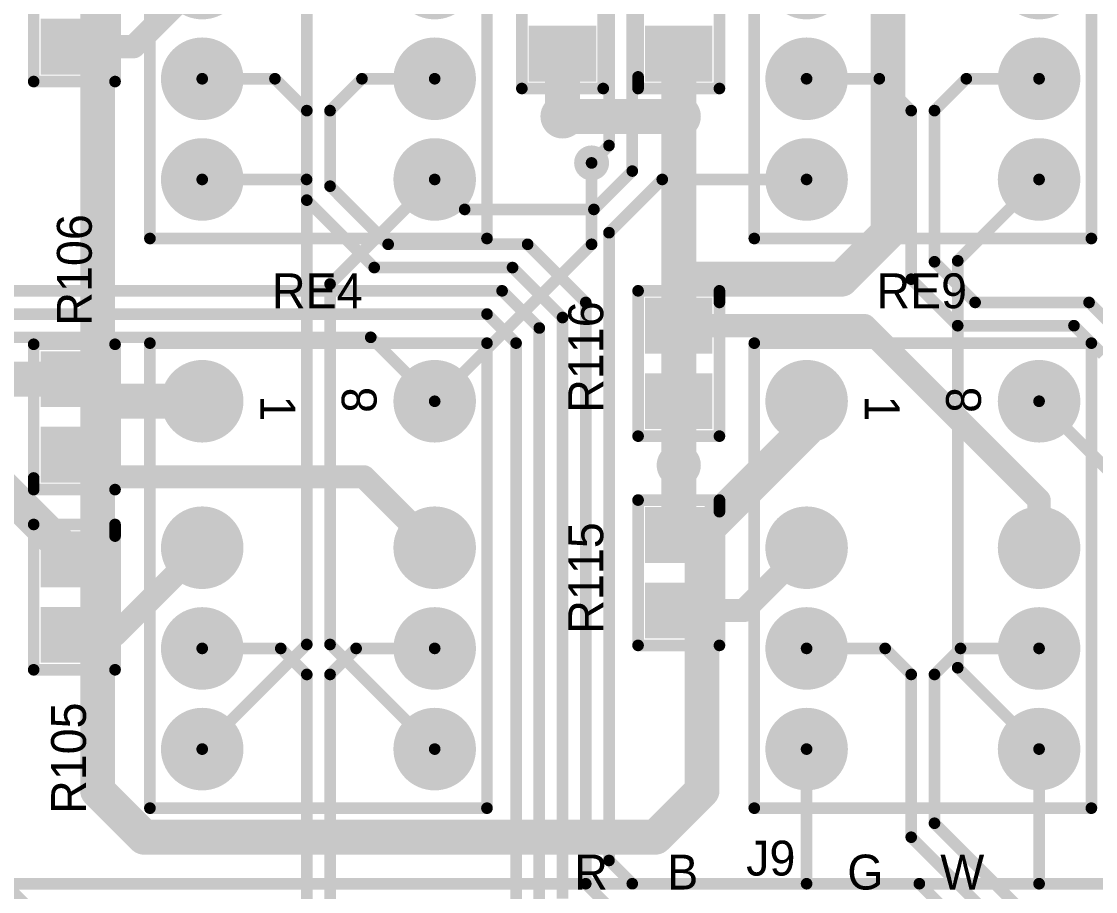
# Model space of a CAD drawing. Extents: x 1012 to 1122, y 1012 to 1122.
# Drawn here: x 1027.04 to 1050.51, y 1027.01 to 1046.01 of the extents above; entities that cross this region are included whole.
import ezdxf

# ---------------------------------------------------------------- set-up
doc = ezdxf.new("R2010")
doc.units = 0
doc.layers.get('0').update_dxf_attribs({"linetype": 'CONTINUOUS'})
for name, color, linetype in [('BOTTOMLAYER', 5, 'CONTINUOUS'), ('BOTTOMSOLDER', 6, 'CONTINUOUS'), ('MULTILAYER', 9, 'CONTINUOUS'), ('TOPLAYER', 1, 'CONTINUOUS'), ('TOPOVERLAY', 2, 'CONTINUOUS'), ('TOPPASTE', 8, 'CONTINUOUS'), ('TOPSOLDER', 216, 'CONTINUOUS')]:
    doc.layers.add(name, color=color, linetype=linetype)

# ---------------------------------------------------------------- blocks, each defined once
blk = doc.blocks.new('G6K_220')
at = {"layer": 'BOTTOMLAYER', "const_width": 0.8}
for points in [[(-0.4, 5.08, 1), (0.4, 5.08, 1)], [(2.8, 5.08, 1), (3.6, 5.08, 1)], [(5, 5.08, 1), (5.8, 5.08, 1)], [(7.2, 5.08, 1), (8, 5.08, 1)], [(-0.4, 0, 1), (0.4, 0, 1)], [(2.8, 0, 1), (3.6, 0, 1)], [(5, 0, 1), (5.8, 0, 1)], [(7.2, 0, 1), (8, 0, 1)]]:
    blk.add_lwpolyline(points, format="xyb", close=True, dxfattribs=at)
at = {"layer": 'BOTTOMSOLDER', "const_width": 0.902}
for points in [[(-0.451, 5.08, 1), (0.451, 5.08, 1)], [(2.749, 5.08, 1), (3.651, 5.08, 1)], [(4.949, 5.08, 1), (5.851, 5.08, 1)], [(7.149, 5.08, 1), (8.051, 5.08, 1)], [(-0.451, 0, 1), (0.451, 0, 1)], [(2.749, 0, 1), (3.651, 0, 1)], [(4.949, 0, 1), (5.851, 0, 1)], [(7.149, 0, 1), (8.051, 0, 1)]]:
    blk.add_lwpolyline(points, format="xyb", close=True, dxfattribs=at)
at = {"layer": 'MULTILAYER', "const_width": 0.8}
for points in [[(-0.4, 5.08, 1), (0.4, 5.08, 1)], [(2.8, 5.08, 1), (3.6, 5.08, 1)], [(5, 5.08, 1), (5.8, 5.08, 1)], [(7.2, 5.08, 1), (8, 5.08, 1)], [(-0.4, 0, 1), (0.4, 0, 1)], [(2.8, 0, 1), (3.6, 0, 1)], [(5, 0, 1), (5.8, 0, 1)], [(7.2, 0, 1), (8, 0, 1)]]:
    blk.add_lwpolyline(points, format="xyb", close=True, dxfattribs=at)
at = {"layer": 'TOPLAYER', "const_width": 0.8}
for points in [[(-0.4, 5.08, 1), (0.4, 5.08, 1)], [(2.8, 5.08, 1), (3.6, 5.08, 1)], [(5, 5.08, 1), (5.8, 5.08, 1)], [(7.2, 5.08, 1), (8, 5.08, 1)], [(-0.4, 0, 1), (0.4, 0, 1)], [(2.8, 0, 1), (3.6, 0, 1)], [(5, 0, 1), (5.8, 0, 1)], [(7.2, 0, 1), (8, 0, 1)]]:
    blk.add_lwpolyline(points, format="xyb", close=True, dxfattribs=at)
at = {"layer": 'TOPOVERLAY', "const_width": 0.254}
for points in [[(-1.27, -1.143), (-1.27, 6.223)], [(8.89, 6.223), (-1.27, 6.223)], [(8.89, -1.143), (8.89, 6.223)], [(8.89, -1.143), (-1.27, -1.143)]]:
    blk.add_lwpolyline(points, dxfattribs=at)
at = {"layer": 'TOPOVERLAY', "const_width": 0.127}
for points in [[(-1.333, 6.223, 1), (-1.206, 6.223, 1)], [(-1.333, 6.223, 1), (-1.206, 6.223, 1)], [(8.826, 6.223, 1), (8.954, 6.223, 1)], [(8.826, 6.223, 1), (8.954, 6.223, 1)], [(-1.333, -1.143, 1), (-1.206, -1.143, 1)], [(-1.333, -1.143, 1), (-1.206, -1.143, 1)], [(8.826, -1.143, 1), (8.954, -1.143, 1)], [(8.826, -1.143, 1), (8.954, -1.143, 1)]]:
    blk.add_lwpolyline(points, format="xyb", close=True, dxfattribs=at)
at = {"layer": 'TOPSOLDER', "const_width": 0.902}
for points in [[(-0.451, 5.08, 1), (0.451, 5.08, 1)], [(2.749, 5.08, 1), (3.651, 5.08, 1)], [(4.949, 5.08, 1), (5.851, 5.08, 1)], [(7.149, 5.08, 1), (8.051, 5.08, 1)], [(-0.451, 0, 1), (0.451, 0, 1)], [(2.749, 0, 1), (3.651, 0, 1)], [(4.949, 0, 1), (5.851, 0, 1)], [(7.149, 0, 1), (8.051, 0, 1)]]:
    blk.add_lwpolyline(points, format="xyb", close=True, dxfattribs=at)
at = {"layer": 'TOPOVERLAY'}
blk.add_text('8', height=0.762, rotation=-180, dxfattribs=at).set_placement((0.254, 3.81))
blk.add_text('1', height=0.762, dxfattribs=at).set_placement((-0.127, 1.27))
blk = doc.blocks.new('G6K_222')
at = {"layer": 'BOTTOMLAYER', "const_width": 0.8}
for points in [[(-0.4, 5.08, 1), (0.4, 5.08, 1)], [(2.8, 5.08, 1), (3.6, 5.08, 1)], [(5, 5.08, 1), (5.8, 5.08, 1)], [(7.2, 5.08, 1), (8, 5.08, 1)], [(-0.4, 0, 1), (0.4, 0, 1)], [(2.8, 0, 1), (3.6, 0, 1)], [(5, 0, 1), (5.8, 0, 1)], [(7.2, 0, 1), (8, 0, 1)]]:
    blk.add_lwpolyline(points, format="xyb", close=True, dxfattribs=at)
at = {"layer": 'BOTTOMSOLDER', "const_width": 0.902}
for points in [[(-0.451, 5.08, 1), (0.451, 5.08, 1)], [(2.749, 5.08, 1), (3.651, 5.08, 1)], [(4.949, 5.08, 1), (5.851, 5.08, 1)], [(7.149, 5.08, 1), (8.051, 5.08, 1)], [(-0.451, 0, 1), (0.451, 0, 1)], [(2.749, 0, 1), (3.651, 0, 1)], [(4.949, 0, 1), (5.851, 0, 1)], [(7.149, 0, 1), (8.051, 0, 1)]]:
    blk.add_lwpolyline(points, format="xyb", close=True, dxfattribs=at)
at = {"layer": 'MULTILAYER', "const_width": 0.8}
for points in [[(-0.4, 5.08, 1), (0.4, 5.08, 1)], [(2.8, 5.08, 1), (3.6, 5.08, 1)], [(5, 5.08, 1), (5.8, 5.08, 1)], [(7.2, 5.08, 1), (8, 5.08, 1)], [(-0.4, 0, 1), (0.4, 0, 1)], [(2.8, 0, 1), (3.6, 0, 1)], [(5, 0, 1), (5.8, 0, 1)], [(7.2, 0, 1), (8, 0, 1)]]:
    blk.add_lwpolyline(points, format="xyb", close=True, dxfattribs=at)
at = {"layer": 'TOPLAYER', "const_width": 0.8}
for points in [[(-0.4, 5.08, 1), (0.4, 5.08, 1)], [(2.8, 5.08, 1), (3.6, 5.08, 1)], [(5, 5.08, 1), (5.8, 5.08, 1)], [(7.2, 5.08, 1), (8, 5.08, 1)], [(-0.4, 0, 1), (0.4, 0, 1)], [(2.8, 0, 1), (3.6, 0, 1)], [(5, 0, 1), (5.8, 0, 1)], [(7.2, 0, 1), (8, 0, 1)]]:
    blk.add_lwpolyline(points, format="xyb", close=True, dxfattribs=at)
at = {"layer": 'TOPOVERLAY', "const_width": 0.254}
for points in [[(-1.27, -1.143), (-1.27, 6.223)], [(8.89, 6.223), (-1.27, 6.223)], [(8.89, -1.143), (8.89, 6.223)], [(8.89, -1.143), (-1.27, -1.143)]]:
    blk.add_lwpolyline(points, dxfattribs=at)
at = {"layer": 'TOPOVERLAY', "const_width": 0.127}
for points in [[(-1.333, 6.223, 1), (-1.206, 6.223, 1)], [(-1.333, 6.223, 1), (-1.206, 6.223, 1)], [(8.826, 6.223, 1), (8.954, 6.223, 1)], [(8.826, 6.223, 1), (8.954, 6.223, 1)], [(-1.333, -1.143, 1), (-1.206, -1.143, 1)], [(-1.333, -1.143, 1), (-1.206, -1.143, 1)], [(8.826, -1.143, 1), (8.954, -1.143, 1)], [(8.826, -1.143, 1), (8.954, -1.143, 1)]]:
    blk.add_lwpolyline(points, format="xyb", close=True, dxfattribs=at)
at = {"layer": 'TOPSOLDER', "const_width": 0.902}
for points in [[(-0.451, 5.08, 1), (0.451, 5.08, 1)], [(2.749, 5.08, 1), (3.651, 5.08, 1)], [(4.949, 5.08, 1), (5.851, 5.08, 1)], [(7.149, 5.08, 1), (8.051, 5.08, 1)], [(-0.451, 0, 1), (0.451, 0, 1)], [(2.749, 0, 1), (3.651, 0, 1)], [(4.949, 0, 1), (5.851, 0, 1)], [(7.149, 0, 1), (8.051, 0, 1)]]:
    blk.add_lwpolyline(points, format="xyb", close=True, dxfattribs=at)
at = {"layer": 'TOPOVERLAY'}
blk.add_text('8', height=0.762, rotation=-180, dxfattribs=at).set_placement((0.254, 3.81))
blk.add_text('1', height=0.762, dxfattribs=at).set_placement((-0.127, 1.27))
blk = doc.blocks.new('G6K_225')
at = {"layer": 'BOTTOMLAYER', "const_width": 0.8}
for points in [[(-0.4, 5.08, 1), (0.4, 5.08, 1)], [(2.8, 5.08, 1), (3.6, 5.08, 1)], [(5, 5.08, 1), (5.8, 5.08, 1)], [(7.2, 5.08, 1), (8, 5.08, 1)], [(-0.4, 0, 1), (0.4, 0, 1)], [(2.8, 0, 1), (3.6, 0, 1)], [(5, 0, 1), (5.8, 0, 1)], [(7.2, 0, 1), (8, 0, 1)]]:
    blk.add_lwpolyline(points, format="xyb", close=True, dxfattribs=at)
at = {"layer": 'BOTTOMSOLDER', "const_width": 0.902}
for points in [[(-0.451, 5.08, 1), (0.451, 5.08, 1)], [(2.749, 5.08, 1), (3.651, 5.08, 1)], [(4.949, 5.08, 1), (5.851, 5.08, 1)], [(7.149, 5.08, 1), (8.051, 5.08, 1)], [(-0.451, 0, 1), (0.451, 0, 1)], [(2.749, 0, 1), (3.651, 0, 1)], [(4.949, 0, 1), (5.851, 0, 1)], [(7.149, 0, 1), (8.051, 0, 1)]]:
    blk.add_lwpolyline(points, format="xyb", close=True, dxfattribs=at)
at = {"layer": 'MULTILAYER', "const_width": 0.8}
for points in [[(-0.4, 5.08, 1), (0.4, 5.08, 1)], [(2.8, 5.08, 1), (3.6, 5.08, 1)], [(5, 5.08, 1), (5.8, 5.08, 1)], [(7.2, 5.08, 1), (8, 5.08, 1)], [(-0.4, 0, 1), (0.4, 0, 1)], [(2.8, 0, 1), (3.6, 0, 1)], [(5, 0, 1), (5.8, 0, 1)], [(7.2, 0, 1), (8, 0, 1)]]:
    blk.add_lwpolyline(points, format="xyb", close=True, dxfattribs=at)
at = {"layer": 'TOPLAYER', "const_width": 0.8}
for points in [[(-0.4, 5.08, 1), (0.4, 5.08, 1)], [(2.8, 5.08, 1), (3.6, 5.08, 1)], [(5, 5.08, 1), (5.8, 5.08, 1)], [(7.2, 5.08, 1), (8, 5.08, 1)], [(-0.4, 0, 1), (0.4, 0, 1)], [(2.8, 0, 1), (3.6, 0, 1)], [(5, 0, 1), (5.8, 0, 1)], [(7.2, 0, 1), (8, 0, 1)]]:
    blk.add_lwpolyline(points, format="xyb", close=True, dxfattribs=at)
at = {"layer": 'TOPOVERLAY', "const_width": 0.254}
for points in [[(-1.27, -1.143), (-1.27, 6.223)], [(8.89, 6.223), (-1.27, 6.223)], [(8.89, -1.143), (8.89, 6.223)], [(8.89, -1.143), (-1.27, -1.143)]]:
    blk.add_lwpolyline(points, dxfattribs=at)
at = {"layer": 'TOPOVERLAY', "const_width": 0.127}
for points in [[(-1.333, 6.223, 1), (-1.206, 6.223, 1)], [(-1.333, 6.223, 1), (-1.206, 6.223, 1)], [(8.826, 6.223, 1), (8.954, 6.223, 1)], [(8.826, 6.223, 1), (8.954, 6.223, 1)], [(-1.333, -1.143, 1), (-1.206, -1.143, 1)], [(-1.333, -1.143, 1), (-1.206, -1.143, 1)], [(8.826, -1.143, 1), (8.954, -1.143, 1)], [(8.826, -1.143, 1), (8.954, -1.143, 1)]]:
    blk.add_lwpolyline(points, format="xyb", close=True, dxfattribs=at)
at = {"layer": 'TOPSOLDER', "const_width": 0.902}
for points in [[(-0.451, 5.08, 1), (0.451, 5.08, 1)], [(2.749, 5.08, 1), (3.651, 5.08, 1)], [(4.949, 5.08, 1), (5.851, 5.08, 1)], [(7.149, 5.08, 1), (8.051, 5.08, 1)], [(-0.451, 0, 1), (0.451, 0, 1)], [(2.749, 0, 1), (3.651, 0, 1)], [(4.949, 0, 1), (5.851, 0, 1)], [(7.149, 0, 1), (8.051, 0, 1)]]:
    blk.add_lwpolyline(points, format="xyb", close=True, dxfattribs=at)
at = {"layer": 'TOPOVERLAY'}
blk.add_text('8', height=0.762, rotation=-180, dxfattribs=at).set_placement((0.254, 3.81))
blk.add_text('1', height=0.762, dxfattribs=at).set_placement((-0.127, 1.27))
blk = doc.blocks.new('G6K_227')
at = {"layer": 'BOTTOMLAYER', "const_width": 0.8}
for points in [[(-0.4, 5.08, 1), (0.4, 5.08, 1)], [(2.8, 5.08, 1), (3.6, 5.08, 1)], [(5, 5.08, 1), (5.8, 5.08, 1)], [(7.2, 5.08, 1), (8, 5.08, 1)], [(-0.4, 0, 1), (0.4, 0, 1)], [(2.8, 0, 1), (3.6, 0, 1)], [(5, 0, 1), (5.8, 0, 1)], [(7.2, 0, 1), (8, 0, 1)]]:
    blk.add_lwpolyline(points, format="xyb", close=True, dxfattribs=at)
at = {"layer": 'BOTTOMSOLDER', "const_width": 0.902}
for points in [[(-0.451, 5.08, 1), (0.451, 5.08, 1)], [(2.749, 5.08, 1), (3.651, 5.08, 1)], [(4.949, 5.08, 1), (5.851, 5.08, 1)], [(7.149, 5.08, 1), (8.051, 5.08, 1)], [(-0.451, 0, 1), (0.451, 0, 1)], [(2.749, 0, 1), (3.651, 0, 1)], [(4.949, 0, 1), (5.851, 0, 1)], [(7.149, 0, 1), (8.051, 0, 1)]]:
    blk.add_lwpolyline(points, format="xyb", close=True, dxfattribs=at)
at = {"layer": 'MULTILAYER', "const_width": 0.8}
for points in [[(-0.4, 5.08, 1), (0.4, 5.08, 1)], [(2.8, 5.08, 1), (3.6, 5.08, 1)], [(5, 5.08, 1), (5.8, 5.08, 1)], [(7.2, 5.08, 1), (8, 5.08, 1)], [(-0.4, 0, 1), (0.4, 0, 1)], [(2.8, 0, 1), (3.6, 0, 1)], [(5, 0, 1), (5.8, 0, 1)], [(7.2, 0, 1), (8, 0, 1)]]:
    blk.add_lwpolyline(points, format="xyb", close=True, dxfattribs=at)
at = {"layer": 'TOPLAYER', "const_width": 0.8}
for points in [[(-0.4, 5.08, 1), (0.4, 5.08, 1)], [(2.8, 5.08, 1), (3.6, 5.08, 1)], [(5, 5.08, 1), (5.8, 5.08, 1)], [(7.2, 5.08, 1), (8, 5.08, 1)], [(-0.4, 0, 1), (0.4, 0, 1)], [(2.8, 0, 1), (3.6, 0, 1)], [(5, 0, 1), (5.8, 0, 1)], [(7.2, 0, 1), (8, 0, 1)]]:
    blk.add_lwpolyline(points, format="xyb", close=True, dxfattribs=at)
at = {"layer": 'TOPOVERLAY', "const_width": 0.254}
for points in [[(-1.27, -1.143), (-1.27, 6.223)], [(8.89, 6.223), (-1.27, 6.223)], [(8.89, -1.143), (8.89, 6.223)], [(8.89, -1.143), (-1.27, -1.143)]]:
    blk.add_lwpolyline(points, dxfattribs=at)
at = {"layer": 'TOPOVERLAY', "const_width": 0.127}
for points in [[(-1.333, 6.223, 1), (-1.206, 6.223, 1)], [(-1.333, 6.223, 1), (-1.206, 6.223, 1)], [(8.826, 6.223, 1), (8.954, 6.223, 1)], [(8.826, 6.223, 1), (8.954, 6.223, 1)], [(-1.333, -1.143, 1), (-1.206, -1.143, 1)], [(-1.333, -1.143, 1), (-1.206, -1.143, 1)], [(8.826, -1.143, 1), (8.954, -1.143, 1)], [(8.826, -1.143, 1), (8.954, -1.143, 1)]]:
    blk.add_lwpolyline(points, format="xyb", close=True, dxfattribs=at)
at = {"layer": 'TOPSOLDER', "const_width": 0.902}
for points in [[(-0.451, 5.08, 1), (0.451, 5.08, 1)], [(2.749, 5.08, 1), (3.651, 5.08, 1)], [(4.949, 5.08, 1), (5.851, 5.08, 1)], [(7.149, 5.08, 1), (8.051, 5.08, 1)], [(-0.451, 0, 1), (0.451, 0, 1)], [(2.749, 0, 1), (3.651, 0, 1)], [(4.949, 0, 1), (5.851, 0, 1)], [(7.149, 0, 1), (8.051, 0, 1)]]:
    blk.add_lwpolyline(points, format="xyb", close=True, dxfattribs=at)
at = {"layer": 'TOPOVERLAY'}
blk.add_text('8', height=0.762, rotation=-180, dxfattribs=at).set_placement((0.254, 3.81))
blk.add_text('1', height=0.762, dxfattribs=at).set_placement((-0.127, 1.27))
blk = doc.blocks.new('CC0603_278')
at = {"layer": 'TOPLAYER'}
for points in [[(-0.508, -0.635), (0.508, -0.635), (-0.508, 0.635), (0.508, 0.635)], [(1.143, -0.635), (2.159, -0.635), (1.143, 0.635), (2.159, 0.635)]]:
    blk.add_solid(points, dxfattribs=at)
at = {"layer": 'TOPOVERLAY', "const_width": 0.254}
for points in [[(-0.762, -0.889), (-0.762, 0.889)], [(-0.508, 0.889), (-0.762, 0.889)], [(2.413, 0.889), (-0.508, 0.889)], [(2.413, -0.889), (2.413, 0.889)], [(2.413, -0.889), (-0.762, -0.889)]]:
    blk.add_lwpolyline(points, dxfattribs=at)
at = {"layer": 'TOPOVERLAY', "const_width": 0.127}
for points in [[(-0.8255, 0.889, 1), (-0.6985, 0.889, 1)], [(-0.8255, 0.889, 1), (-0.6985, 0.889, 1)], [(-0.5715, 0.889, 1), (-0.4445, 0.889, 1)], [(-0.5715, 0.889, 1), (-0.4445, 0.889, 1)], [(2.3495, 0.889, 1), (2.4765, 0.889, 1)], [(2.3495, 0.889, 1), (2.4765, 0.889, 1)], [(-0.8255, -0.889, 1), (-0.6985, -0.889, 1)], [(-0.8255, -0.889, 1), (-0.6985, -0.889, 1)], [(2.3495, -0.889, 1), (2.4765, -0.889, 1)], [(2.3495, -0.889, 1), (2.4765, -0.889, 1)]]:
    blk.add_lwpolyline(points, format="xyb", close=True, dxfattribs=at)
at = {"layer": 'TOPPASTE'}
for points in [[(-0.508, -0.635), (0.508, -0.635), (-0.508, 0.635), (0.508, 0.635)], [(1.143, -0.635), (2.159, -0.635), (1.143, 0.635), (2.159, 0.635)]]:
    blk.add_solid(points, dxfattribs=at)
at = {"layer": 'TOPSOLDER'}
for points in [[(-0.6096, -0.7366), (0.6096, -0.7366), (-0.6096, 0.7366), (0.6096, 0.7366)], [(1.0414, -0.7366), (2.2606, -0.7366), (1.0414, 0.7366), (2.2606, 0.7366)]]:
    blk.add_solid(points, dxfattribs=at)
blk = doc.blocks.new('CC0603_279')
at = {"layer": 'TOPLAYER'}
for points in [[(-0.508, -0.635), (0.508, -0.635), (-0.508, 0.635), (0.508, 0.635)], [(1.143, -0.635), (2.159, -0.635), (1.143, 0.635), (2.159, 0.635)]]:
    blk.add_solid(points, dxfattribs=at)
at = {"layer": 'TOPOVERLAY', "const_width": 0.254}
for points in [[(-0.508, 0.889), (-0.762, 0.889)], [(-0.762, -0.889), (-0.762, 0.889)], [(2.413, 0.889), (-0.508, 0.889)], [(2.413, -0.889), (2.413, 0.889)], [(2.413, -0.889), (-0.762, -0.889)]]:
    blk.add_lwpolyline(points, dxfattribs=at)
at = {"layer": 'TOPOVERLAY', "const_width": 0.127}
for points in [[(-0.8255, 0.889, 1), (-0.6985, 0.889, 1)], [(-0.8255, 0.889, 1), (-0.6985, 0.889, 1)], [(-0.5715, 0.889, 1), (-0.4445, 0.889, 1)], [(-0.5715, 0.889, 1), (-0.4445, 0.889, 1)], [(2.3495, 0.889, 1), (2.4765, 0.889, 1)], [(2.3495, 0.889, 1), (2.4765, 0.889, 1)], [(-0.8255, -0.889, 1), (-0.6985, -0.889, 1)], [(-0.8255, -0.889, 1), (-0.6985, -0.889, 1)], [(2.3495, -0.889, 1), (2.4765, -0.889, 1)], [(2.3495, -0.889, 1), (2.4765, -0.889, 1)]]:
    blk.add_lwpolyline(points, format="xyb", close=True, dxfattribs=at)
at = {"layer": 'TOPPASTE'}
for points in [[(-0.508, -0.635), (0.508, -0.635), (-0.508, 0.635), (0.508, 0.635)], [(1.143, -0.635), (2.159, -0.635), (1.143, 0.635), (2.159, 0.635)]]:
    blk.add_solid(points, dxfattribs=at)
at = {"layer": 'TOPSOLDER'}
for points in [[(-0.6096, -0.7366), (0.6096, -0.7366), (-0.6096, 0.7366), (0.6096, 0.7366)], [(1.0414, -0.7366), (2.2606, -0.7366), (1.0414, 0.7366), (2.2606, 0.7366)]]:
    blk.add_solid(points, dxfattribs=at)
blk = doc.blocks.new('CC0603_282')
at = {"layer": 'TOPLAYER'}
for points in [[(-0.508, -0.635), (0.508, -0.635), (-0.508, 0.635), (0.508, 0.635)], [(1.143, -0.635), (2.159, -0.635), (1.143, 0.635), (2.159, 0.635)]]:
    blk.add_solid(points, dxfattribs=at)
at = {"layer": 'TOPOVERLAY', "const_width": 0.254}
for points in [[(-0.508, 0.889), (-0.762, 0.889)], [(-0.762, -0.889), (-0.762, 0.889)], [(2.413, 0.889), (-0.508, 0.889)], [(2.413, -0.889), (2.413, 0.889)], [(2.413, -0.889), (-0.762, -0.889)]]:
    blk.add_lwpolyline(points, dxfattribs=at)
at = {"layer": 'TOPOVERLAY', "const_width": 0.127}
for points in [[(-0.8255, 0.889, 1), (-0.6985, 0.889, 1)], [(-0.8255, 0.889, 1), (-0.6985, 0.889, 1)], [(-0.5715, 0.889, 1), (-0.4445, 0.889, 1)], [(-0.5715, 0.889, 1), (-0.4445, 0.889, 1)], [(2.3495, 0.889, 1), (2.4765, 0.889, 1)], [(2.3495, 0.889, 1), (2.4765, 0.889, 1)], [(-0.8255, -0.889, 1), (-0.6985, -0.889, 1)], [(-0.8255, -0.889, 1), (-0.6985, -0.889, 1)], [(2.3495, -0.889, 1), (2.4765, -0.889, 1)], [(2.3495, -0.889, 1), (2.4765, -0.889, 1)]]:
    blk.add_lwpolyline(points, format="xyb", close=True, dxfattribs=at)
at = {"layer": 'TOPPASTE'}
for points in [[(-0.508, -0.635), (0.508, -0.635), (-0.508, 0.635), (0.508, 0.635)], [(1.143, -0.635), (2.159, -0.635), (1.143, 0.635), (2.159, 0.635)]]:
    blk.add_solid(points, dxfattribs=at)
at = {"layer": 'TOPSOLDER'}
for points in [[(-0.6096, -0.7366), (0.6096, -0.7366), (-0.6096, 0.7366), (0.6096, 0.7366)], [(1.0414, -0.7366), (2.2606, -0.7366), (1.0414, 0.7366), (2.2606, 0.7366)]]:
    blk.add_solid(points, dxfattribs=at)
blk = doc.blocks.new('CC0603_283')
at = {"layer": 'TOPLAYER'}
for points in [[(-0.508, -0.635), (0.508, -0.635), (-0.508, 0.635), (0.508, 0.635)], [(1.143, -0.635), (2.159, -0.635), (1.143, 0.635), (2.159, 0.635)]]:
    blk.add_solid(points, dxfattribs=at)
at = {"layer": 'TOPOVERLAY', "const_width": 0.254}
for points in [[(-0.762, 0.889), (-0.508, 0.889)], [(-0.762, 0.889), (-0.762, -0.889)], [(-0.508, 0.889), (2.413, 0.889)], [(2.413, 0.889), (2.413, -0.889)], [(-0.762, -0.889), (2.413, -0.889)]]:
    blk.add_lwpolyline(points, dxfattribs=at)
at = {"layer": 'TOPOVERLAY', "const_width": 0.127}
for points in [[(-0.8255, 0.889, 1), (-0.6985, 0.889, 1)], [(-0.8255, 0.889, 1), (-0.6985, 0.889, 1)], [(-0.5715, 0.889, 1), (-0.4445, 0.889, 1)], [(-0.5715, 0.889, 1), (-0.4445, 0.889, 1)], [(2.3495, 0.889, 1), (2.4765, 0.889, 1)], [(2.3495, 0.889, 1), (2.4765, 0.889, 1)], [(-0.8255, -0.889, 1), (-0.6985, -0.889, 1)], [(-0.8255, -0.889, 1), (-0.6985, -0.889, 1)], [(2.3495, -0.889, 1), (2.4765, -0.889, 1)], [(2.3495, -0.889, 1), (2.4765, -0.889, 1)]]:
    blk.add_lwpolyline(points, format="xyb", close=True, dxfattribs=at)
at = {"layer": 'TOPPASTE'}
for points in [[(-0.508, -0.635), (0.508, -0.635), (-0.508, 0.635), (0.508, 0.635)], [(1.143, -0.635), (2.159, -0.635), (1.143, 0.635), (2.159, 0.635)]]:
    blk.add_solid(points, dxfattribs=at)
at = {"layer": 'TOPSOLDER'}
for points in [[(-0.6096, -0.7366), (0.6096, -0.7366), (-0.6096, 0.7366), (0.6096, 0.7366)], [(1.0414, -0.7366), (2.2606, -0.7366), (1.0414, 0.7366), (2.2606, 0.7366)]]:
    blk.add_solid(points, dxfattribs=at)
blk = doc.blocks.new('CC0603_288')
at = {"layer": 'TOPLAYER'}
for points in [[(-0.508, -0.635), (0.508, -0.635), (-0.508, 0.635), (0.508, 0.635)], [(1.143, -0.635), (2.159, -0.635), (1.143, 0.635), (2.159, 0.635)]]:
    blk.add_solid(points, dxfattribs=at)
at = {"layer": 'TOPOVERLAY', "const_width": 0.254}
for points in [[(-0.762, 0.889), (-0.508, 0.889)], [(-0.762, 0.889), (-0.762, -0.889)], [(-0.508, 0.889), (2.413, 0.889)], [(2.413, 0.889), (2.413, -0.889)], [(-0.762, -0.889), (2.413, -0.889)]]:
    blk.add_lwpolyline(points, dxfattribs=at)
at = {"layer": 'TOPOVERLAY', "const_width": 0.127}
for points in [[(-0.8255, 0.889, 1), (-0.6985, 0.889, 1)], [(-0.8255, 0.889, 1), (-0.6985, 0.889, 1)], [(-0.5715, 0.889, 1), (-0.4445, 0.889, 1)], [(-0.5715, 0.889, 1), (-0.4445, 0.889, 1)], [(2.3495, 0.889, 1), (2.4765, 0.889, 1)], [(2.3495, 0.889, 1), (2.4765, 0.889, 1)], [(-0.8255, -0.889, 1), (-0.6985, -0.889, 1)], [(-0.8255, -0.889, 1), (-0.6985, -0.889, 1)], [(2.3495, -0.889, 1), (2.4765, -0.889, 1)], [(2.3495, -0.889, 1), (2.4765, -0.889, 1)]]:
    blk.add_lwpolyline(points, format="xyb", close=True, dxfattribs=at)
at = {"layer": 'TOPPASTE'}
for points in [[(-0.508, -0.635), (0.508, -0.635), (-0.508, 0.635), (0.508, 0.635)], [(1.143, -0.635), (2.159, -0.635), (1.143, 0.635), (2.159, 0.635)]]:
    blk.add_solid(points, dxfattribs=at)
at = {"layer": 'TOPSOLDER'}
for points in [[(-0.6096, -0.7366), (0.6096, -0.7366), (-0.6096, 0.7366), (0.6096, 0.7366)], [(1.0414, -0.7366), (2.2606, -0.7366), (1.0414, 0.7366), (2.2606, 0.7366)]]:
    blk.add_solid(points, dxfattribs=at)
blk = doc.blocks.new('CC0603_292')
at = {"layer": 'TOPLAYER'}
for points in [[(-0.508, -0.635), (0.508, -0.635), (-0.508, 0.635), (0.508, 0.635)], [(1.143, -0.635), (2.159, -0.635), (1.143, 0.635), (2.159, 0.635)]]:
    blk.add_solid(points, dxfattribs=at)
at = {"layer": 'TOPOVERLAY', "const_width": 0.254}
for points in [[(-0.508, 0.889), (-0.762, 0.889)], [(-0.762, -0.889), (-0.762, 0.889)], [(2.413, 0.889), (-0.508, 0.889)], [(2.413, -0.889), (2.413, 0.889)], [(2.413, -0.889), (-0.762, -0.889)]]:
    blk.add_lwpolyline(points, dxfattribs=at)
at = {"layer": 'TOPOVERLAY', "const_width": 0.127}
for points in [[(-0.8255, 0.889, 1), (-0.6985, 0.889, 1)], [(-0.8255, 0.889, 1), (-0.6985, 0.889, 1)], [(-0.5715, 0.889, 1), (-0.4445, 0.889, 1)], [(-0.5715, 0.889, 1), (-0.4445, 0.889, 1)], [(2.3495, 0.889, 1), (2.4765, 0.889, 1)], [(2.3495, 0.889, 1), (2.4765, 0.889, 1)], [(-0.8255, -0.889, 1), (-0.6985, -0.889, 1)], [(-0.8255, -0.889, 1), (-0.6985, -0.889, 1)], [(2.3495, -0.889, 1), (2.4765, -0.889, 1)], [(2.3495, -0.889, 1), (2.4765, -0.889, 1)]]:
    blk.add_lwpolyline(points, format="xyb", close=True, dxfattribs=at)
at = {"layer": 'TOPPASTE'}
for points in [[(-0.508, -0.635), (0.508, -0.635), (-0.508, 0.635), (0.508, 0.635)], [(1.143, -0.635), (2.159, -0.635), (1.143, 0.635), (2.159, 0.635)]]:
    blk.add_solid(points, dxfattribs=at)
at = {"layer": 'TOPSOLDER'}
for points in [[(-0.6096, -0.7366), (0.6096, -0.7366), (-0.6096, 0.7366), (0.6096, 0.7366)], [(1.0414, -0.7366), (2.2606, -0.7366), (1.0414, 0.7366), (2.2606, 0.7366)]]:
    blk.add_solid(points, dxfattribs=at)
blk = doc.blocks.new('CC0603_293')
at = {"layer": 'TOPLAYER'}
for points in [[(-0.508, -0.635), (0.508, -0.635), (-0.508, 0.635), (0.508, 0.635)], [(1.143, -0.635), (2.159, -0.635), (1.143, 0.635), (2.159, 0.635)]]:
    blk.add_solid(points, dxfattribs=at)
at = {"layer": 'TOPOVERLAY', "const_width": 0.254}
for points in [[(-0.508, 0.889), (-0.762, 0.889)], [(-0.762, -0.889), (-0.762, 0.889)], [(2.413, 0.889), (-0.508, 0.889)], [(2.413, -0.889), (2.413, 0.889)], [(2.413, -0.889), (-0.762, -0.889)]]:
    blk.add_lwpolyline(points, dxfattribs=at)
at = {"layer": 'TOPOVERLAY', "const_width": 0.127}
for points in [[(-0.8255, 0.889, 1), (-0.6985, 0.889, 1)], [(-0.8255, 0.889, 1), (-0.6985, 0.889, 1)], [(-0.5715, 0.889, 1), (-0.4445, 0.889, 1)], [(-0.5715, 0.889, 1), (-0.4445, 0.889, 1)], [(2.3495, 0.889, 1), (2.4765, 0.889, 1)], [(2.3495, 0.889, 1), (2.4765, 0.889, 1)], [(-0.8255, -0.889, 1), (-0.6985, -0.889, 1)], [(-0.8255, -0.889, 1), (-0.6985, -0.889, 1)], [(2.3495, -0.889, 1), (2.4765, -0.889, 1)], [(2.3495, -0.889, 1), (2.4765, -0.889, 1)]]:
    blk.add_lwpolyline(points, format="xyb", close=True, dxfattribs=at)
at = {"layer": 'TOPPASTE'}
for points in [[(-0.508, -0.635), (0.508, -0.635), (-0.508, 0.635), (0.508, 0.635)], [(1.143, -0.635), (2.159, -0.635), (1.143, 0.635), (2.159, 0.635)]]:
    blk.add_solid(points, dxfattribs=at)
at = {"layer": 'TOPSOLDER'}
for points in [[(-0.6096, -0.7366), (0.6096, -0.7366), (-0.6096, 0.7366), (0.6096, 0.7366)], [(1.0414, -0.7366), (2.2606, -0.7366), (1.0414, 0.7366), (2.2606, 0.7366)]]:
    blk.add_solid(points, dxfattribs=at)

msp = doc.modelspace()

# ---------------------------------------------------------------- linework, layer by layer
at = {"layer": 'BOTTOMLAYER'}
for points, const_width in [([(1028.7, 1029.208), (1028.7, 1047.877)], 0.762), ([(1045.972, 1041.4), (1045.972, 1047.496)], 0.762), ([(1033.272, 1032.403), (1033.272, 1046.988)], 0.254), ([(1038.86, 1043.94), (1041.4, 1043.94)], 0.762), ([(1041.4, 1036.32), (1041.4, 1043.94)], 0.762), ([(1039.495, 1041.146), (1039.495, 1042.924)], 0.254), ([(1030.986, 1042.563), (1033.267, 1042.563)], 0.254), ([(1033.78, 1040.277), (1036.066, 1042.563)], 0.254), ([(1047.496, 1040.785), (1049.274, 1042.563)], 0.254), ([(1044.956, 1040.384), (1045.972, 1041.4)], 0.762), ([(1036.066, 1037.717), (1039.495, 1041.146)], 0.254), ([(1041.4, 1040.384), (1044.956, 1040.384)], 0.762), ([(1047.496, 1031.895), (1047.496, 1040.785)], 0.254), ([(1033.78, 1032.403), (1033.78, 1040.277)], 0.254), ([(1028.7, 1037.717), (1030.986, 1037.717)], 0.762), ([(1044.194, 1037.107), (1044.194, 1037.717)], 0.762), ([(1049.274, 1037.717), (1051.052, 1035.939)], 0.254), ([(1041.908, 1034.821), (1044.194, 1037.107)], 0.762), ([(1041.908, 1029.208), (1041.908, 1034.821)], 0.762), ([(1030.986, 1030.117), (1033.272, 1032.403)], 0.254), ([(1033.78, 1032.403), (1036.066, 1030.117)], 0.254), ([(1047.496, 1031.895), (1049.274, 1030.117)], 0.254), ([(1049.274, 1027.176), (1049.274, 1030.117)], 0.254), ([(1028.7, 1029.208), (1029.716, 1028.192)], 0.762), ([(1040.892, 1028.192), (1041.908, 1029.208)], 0.762), ([(1029.716, 1028.192), (1040.892, 1028.192)], 0.762), ([(1025.799, 1027.176), (1051.052, 1027.176)], 0.254)]:
    msp.add_lwpolyline(points, dxfattribs=dict(at, const_width=const_width))
for points, const_width in [([(1038.669, 1043.94, 1), (1039.051, 1043.94, 1)], 0.381), ([(1038.669, 1043.94, 1), (1039.051, 1043.94, 1)], 0.381), ([(1041.209, 1043.94, 1), (1041.591, 1043.94, 1)], 0.381), ([(1041.209, 1043.94, 1), (1041.591, 1043.94, 1)], 0.381), ([(1041.209, 1043.94, 1), (1041.591, 1043.94, 1)], 0.381), ([(1039.355, 1042.924, 1), (1039.635, 1042.924, 1)], 0.279), ([(1039.431, 1042.924, 1), (1039.559, 1042.924, 1)], 0.127), ([(1030.922, 1042.563, 1), (1031.05, 1042.563, 1)], 0.127), ([(1033.203, 1042.563, 1), (1033.33, 1042.563, 1)], 0.127), ([(1036.003, 1042.563, 1), (1036.13, 1042.563, 1)], 0.127), ([(1049.21, 1042.563, 1), (1049.338, 1042.563, 1)], 0.127), ([(1045.782, 1041.4, 1), (1046.162, 1041.4, 1)], 0.381), ([(1045.782, 1041.4, 1), (1046.162, 1041.4, 1)], 0.381), ([(1039.431, 1041.146, 1), (1039.559, 1041.146, 1)], 0.127), ([(1039.431, 1041.146, 1), (1039.559, 1041.146, 1)], 0.127), ([(1041.209, 1040.384, 1), (1041.591, 1040.384, 1)], 0.381), ([(1044.765, 1040.384, 1), (1045.147, 1040.384, 1)], 0.381), ([(1044.765, 1040.384, 1), (1045.147, 1040.384, 1)], 0.381), ([(1047.432, 1040.785, 1), (1047.56, 1040.785, 1)], 0.127), ([(1047.432, 1040.785, 1), (1047.56, 1040.785, 1)], 0.127), ([(1033.716, 1040.277, 1), (1033.843, 1040.277, 1)], 0.127), ([(1033.716, 1040.277, 1), (1033.843, 1040.277, 1)], 0.127), ([(1028.509, 1037.717, 1), (1028.89, 1037.717, 1)], 0.381), ([(1030.795, 1037.717, 1), (1031.177, 1037.717, 1)], 0.381), ([(1044.004, 1037.717, 1), (1044.384, 1037.717, 1)], 0.381), ([(1036.003, 1037.717, 1), (1036.13, 1037.717, 1)], 0.127), ([(1049.21, 1037.717, 1), (1049.338, 1037.717, 1)], 0.127), ([(1044.004, 1037.107, 1), (1044.384, 1037.107, 1)], 0.381), ([(1044.004, 1037.107, 1), (1044.384, 1037.107, 1)], 0.381), ([(1041.209, 1036.32, 1), (1041.591, 1036.32, 1)], 0.381), ([(1041.209, 1036.32, 1), (1041.591, 1036.32, 1)], 0.381), ([(1041.717, 1034.821, 1), (1042.099, 1034.821, 1)], 0.381), ([(1041.717, 1034.821, 1), (1042.099, 1034.821, 1)], 0.381), ([(1033.208, 1032.403, 1), (1033.335, 1032.403, 1)], 0.127), ([(1033.208, 1032.403, 1), (1033.335, 1032.403, 1)], 0.127), ([(1033.716, 1032.403, 1), (1033.843, 1032.403, 1)], 0.127), ([(1033.716, 1032.403, 1), (1033.843, 1032.403, 1)], 0.127), ([(1047.432, 1031.895, 1), (1047.56, 1031.895, 1)], 0.127), ([(1047.432, 1031.895, 1), (1047.56, 1031.895, 1)], 0.127), ([(1030.922, 1030.117, 1), (1031.05, 1030.117, 1)], 0.127), ([(1036.003, 1030.117, 1), (1036.13, 1030.117, 1)], 0.127), ([(1049.21, 1030.117, 1), (1049.338, 1030.117, 1)], 0.127), ([(1049.21, 1030.117, 1), (1049.338, 1030.117, 1)], 0.127), ([(1028.509, 1029.208, 1), (1028.89, 1029.208, 1)], 0.381), ([(1028.509, 1029.208, 1), (1028.89, 1029.208, 1)], 0.381), ([(1041.717, 1029.208, 1), (1042.099, 1029.208, 1)], 0.381), ([(1041.717, 1029.208, 1), (1042.099, 1029.208, 1)], 0.381), ([(1029.525, 1028.192, 1), (1029.907, 1028.192, 1)], 0.381), ([(1029.525, 1028.192, 1), (1029.907, 1028.192, 1)], 0.381), ([(1040.701, 1028.192, 1), (1041.082, 1028.192, 1)], 0.381), ([(1040.701, 1028.192, 1), (1041.082, 1028.192, 1)], 0.381), ([(1049.21, 1027.176, 1), (1049.338, 1027.176, 1)], 0.127)]:
    msp.add_lwpolyline(points, format="xyb", close=True, dxfattribs=dict(at, const_width=const_width))
at = {"layer": 'BOTTOMSOLDER'}
for points, const_width in [([(1038.619, 1043.94, 1), (1039.101, 1043.94, 1)], 0.483), ([(1041.159, 1043.94, 1), (1041.641, 1043.94, 1)], 0.483), ([(1039.304, 1042.924, 1), (1039.686, 1042.924, 1)], 0.381), ([(1041.159, 1036.32, 1), (1041.641, 1036.32, 1)], 0.483)]:
    msp.add_lwpolyline(points, format="xyb", close=True, dxfattribs=dict(at, const_width=const_width))
at = {"layer": 'MULTILAYER'}
for points, const_width in [([(1038.669, 1043.94, 1), (1039.051, 1043.94, 1)], 0.381), ([(1041.209, 1043.94, 1), (1041.591, 1043.94, 1)], 0.381), ([(1039.355, 1042.924, 1), (1039.635, 1042.924, 1)], 0.279), ([(1041.209, 1036.32, 1), (1041.591, 1036.32, 1)], 0.381)]:
    msp.add_lwpolyline(points, format="xyb", close=True, dxfattribs=dict(at, const_width=const_width))
at = {"layer": 'TOPLAYER'}
for points, const_width in [([(1039.876, 1043.305), (1039.876, 1052.068)], 0.254), ([(1040.384, 1042.746), (1040.384, 1047.852)], 0.254), ([(1029.487, 1045.464), (1030.986, 1046.963)], 0.508), ([(1028.192, 1045.464), (1029.487, 1045.464)], 0.508), ([(1038.86, 1043.94), (1038.86, 1045.312)], 0.762), ([(1041.4, 1043.94), (1041.4, 1045.312)], 0.762), ([(1030.986, 1044.763), (1032.576, 1044.763)], 0.254), ([(1032.576, 1044.763), (1033.272, 1044.067)], 0.254), ([(1033.78, 1044.067), (1034.476, 1044.763)], 0.254), ([(1034.476, 1044.763), (1036.066, 1044.763)], 0.254), ([(1044.194, 1044.763), (1045.784, 1044.763)], 0.254), ([(1045.784, 1044.763), (1046.48, 1044.067)], 0.254), ([(1046.988, 1044.067), (1047.684, 1044.763)], 0.254), ([(1047.684, 1044.763), (1049.274, 1044.763)], 0.254), ([(1033.272, 1042.111), (1033.272, 1044.067)], 0.254), ([(1033.78, 1042.416), (1033.78, 1044.067)], 0.254), ([(1046.48, 1040.384), (1046.48, 1044.067)], 0.254), ([(1046.988, 1040.765), (1046.988, 1044.067)], 0.254), ([(1039.495, 1042.924), (1039.876, 1043.305)], 0.254), ([(1039.546, 1041.908), (1040.384, 1042.746)], 0.254), ([(1036.066, 1042.563), (1036.721, 1041.908)], 0.254), ([(1039.876, 1041.4), (1041.039, 1042.563)], 0.254), ([(1041.039, 1042.563), (1044.194, 1042.563)], 0.254), ([(1033.78, 1042.416), (1035.05, 1041.146)], 0.254), ([(1033.272, 1042.111), (1034.745, 1040.638)], 0.254), ([(1036.721, 1041.908), (1039.546, 1041.908)], 0.254), ([(1039.876, 1027.684), (1039.876, 1041.4)], 0.254), ([(1035.05, 1041.146), (1038.098, 1041.146)], 0.254), ([(1038.098, 1041.146), (1039.368, 1039.876)], 0.254), ([(1034.745, 1040.638), (1037.768, 1040.638)], 0.254), ([(1037.768, 1040.638), (1038.86, 1039.546)], 0.254), ([(1046.988, 1040.765), (1047.877, 1039.876)], 0.254), ([(1046.48, 1040.384), (1047.496, 1039.368)], 0.254), ([(1021.664, 1040.13), (1037.539, 1040.13)], 0.254), ([(1037.539, 1040.13), (1038.352, 1039.317)], 0.254), ([(1039.368, 1027.176), (1039.368, 1039.876)], 0.254), ([(1047.877, 1039.876), (1050.366, 1039.876)], 0.254), ([(1050.366, 1039.876), (1051.179, 1039.063)], 0.254), ([(1021.359, 1039.622), (1037.209, 1039.622)], 0.254), ([(1037.209, 1039.622), (1037.844, 1038.987)], 0.254), ([(1038.86, 1026.846), (1038.86, 1039.546)], 0.254), ([(1041.4, 1039.368), (1045.464, 1039.368)], 0.508), ([(1045.464, 1039.368), (1049.274, 1035.558)], 0.508), ([(1038.352, 1025.728), (1038.352, 1039.317)], 0.254), ([(1047.496, 1039.368), (1050.036, 1039.368)], 0.254), ([(1050.036, 1039.368), (1050.671, 1038.733)], 0.254), ([(1024.255, 1039.114), (1034.669, 1039.114)], 0.254), ([(1034.669, 1039.114), (1036.066, 1037.717)], 0.254), ([(1037.844, 1023.62), (1037.844, 1038.987)], 0.254), ([(1026.516, 1038.2), (1028.192, 1038.2)], 0.762), ([(1041.4, 1034.796), (1041.4, 1037.717)], 0.762), ([(1028.192, 1036.549), (1028.675, 1036.066)], 0.508), ([(1026.389, 1036.066), (1028.192, 1034.263)], 0.762), ([(1028.675, 1036.066), (1034.517, 1036.066)], 0.508), ([(1034.517, 1036.066), (1036.066, 1034.517)], 0.508), ([(1049.274, 1034.517), (1049.274, 1035.558)], 0.508), ([(1029.081, 1032.612), (1030.986, 1034.517)], 0.508), ([(1042.822, 1033.145), (1044.194, 1034.517)], 0.508), ([(1041.4, 1033.145), (1042.822, 1033.145)], 0.508), ([(1028.192, 1032.612), (1029.081, 1032.612)], 0.508), ([(1030.986, 1032.317), (1032.703, 1032.317)], 0.254), ([(1032.703, 1032.317), (1033.272, 1031.748)], 0.254), ([(1033.78, 1031.748), (1034.349, 1032.317)], 0.254), ([(1034.349, 1032.317), (1036.066, 1032.317)], 0.254), ([(1044.194, 1032.317), (1045.911, 1032.317)], 0.254), ([(1045.911, 1032.317), (1046.48, 1031.748)], 0.254), ([(1046.988, 1031.748), (1047.557, 1032.317)], 0.254), ([(1047.557, 1032.317), (1049.274, 1032.317)], 0.254), ([(1033.272, 1021.588), (1033.272, 1031.748)], 0.254), ([(1033.78, 1022.096), (1033.78, 1031.748)], 0.254), ([(1046.48, 1028.192), (1046.48, 1031.748)], 0.254), ([(1046.988, 1028.497), (1046.988, 1031.748)], 0.254), ([(1044.194, 1027.176), (1044.194, 1030.117)], 0.254), ([(1046.988, 1028.497), (1051.306, 1024.179)], 0.254), ([(1046.48, 1028.192), (1050.798, 1023.874)], 0.254), ([(1026.16, 1027.684), (1037.939, 1015.905)], 0.254), ([(1039.876, 1027.684), (1040.384, 1027.176)], 0.254), ([(1039.368, 1027.176), (1039.876, 1026.668)], 0.254), ([(1040.384, 1027.176), (1046.658, 1027.176)], 0.254), ([(1046.658, 1027.176), (1050.29, 1023.544)], 0.254)]:
    msp.add_lwpolyline(points, dxfattribs=dict(at, const_width=const_width))
for points, const_width in [([(1028.065, 1045.464, 1), (1028.319, 1045.464, 1)], 0.254), ([(1029.36, 1045.464, 1), (1029.614, 1045.464, 1)], 0.254), ([(1029.36, 1045.464, 1), (1029.614, 1045.464, 1)], 0.254), ([(1038.669, 1045.312, 1), (1039.051, 1045.312, 1)], 0.381), ([(1041.209, 1045.312, 1), (1041.591, 1045.312, 1)], 0.381), ([(1030.922, 1044.763, 1), (1031.05, 1044.763, 1)], 0.127), ([(1032.512, 1044.763, 1), (1032.639, 1044.763, 1)], 0.127), ([(1032.512, 1044.763, 1), (1032.639, 1044.763, 1)], 0.127), ([(1034.413, 1044.763, 1), (1034.54, 1044.763, 1)], 0.127), ([(1034.413, 1044.763, 1), (1034.54, 1044.763, 1)], 0.127), ([(1036.003, 1044.763, 1), (1036.13, 1044.763, 1)], 0.127), ([(1044.13, 1044.763, 1), (1044.257, 1044.763, 1)], 0.127), ([(1045.72, 1044.763, 1), (1045.847, 1044.763, 1)], 0.127), ([(1045.72, 1044.763, 1), (1045.847, 1044.763, 1)], 0.127), ([(1047.621, 1044.763, 1), (1047.748, 1044.763, 1)], 0.127), ([(1047.621, 1044.763, 1), (1047.748, 1044.763, 1)], 0.127), ([(1049.21, 1044.763, 1), (1049.338, 1044.763, 1)], 0.127), ([(1038.669, 1043.94, 1), (1039.051, 1043.94, 1)], 0.381), ([(1038.669, 1043.94, 1), (1039.051, 1043.94, 1)], 0.381), ([(1041.209, 1043.94, 1), (1041.591, 1043.94, 1)], 0.381), ([(1041.209, 1043.94, 1), (1041.591, 1043.94, 1)], 0.381), ([(1033.208, 1044.067, 1), (1033.335, 1044.067, 1)], 0.127), ([(1033.208, 1044.067, 1), (1033.335, 1044.067, 1)], 0.127), ([(1033.716, 1044.067, 1), (1033.843, 1044.067, 1)], 0.127), ([(1033.716, 1044.067, 1), (1033.843, 1044.067, 1)], 0.127), ([(1046.417, 1044.067, 1), (1046.543, 1044.067, 1)], 0.127), ([(1046.417, 1044.067, 1), (1046.543, 1044.067, 1)], 0.127), ([(1046.925, 1044.067, 1), (1047.052, 1044.067, 1)], 0.127), ([(1046.925, 1044.067, 1), (1047.052, 1044.067, 1)], 0.127), ([(1039.812, 1043.305, 1), (1039.939, 1043.305, 1)], 0.127), ([(1039.812, 1043.305, 1), (1039.939, 1043.305, 1)], 0.127), ([(1039.355, 1042.924, 1), (1039.635, 1042.924, 1)], 0.279), ([(1039.431, 1042.924, 1), (1039.559, 1042.924, 1)], 0.127), ([(1040.321, 1042.746, 1), (1040.447, 1042.746, 1)], 0.127), ([(1040.321, 1042.746, 1), (1040.447, 1042.746, 1)], 0.127), ([(1036.003, 1042.563, 1), (1036.13, 1042.563, 1)], 0.127), ([(1040.976, 1042.563, 1), (1041.103, 1042.563, 1)], 0.127), ([(1040.976, 1042.563, 1), (1041.103, 1042.563, 1)], 0.127), ([(1044.13, 1042.563, 1), (1044.257, 1042.563, 1)], 0.127), ([(1033.716, 1042.416, 1), (1033.843, 1042.416, 1)], 0.127), ([(1033.716, 1042.416, 1), (1033.843, 1042.416, 1)], 0.127), ([(1033.208, 1042.111, 1), (1033.335, 1042.111, 1)], 0.127), ([(1033.208, 1042.111, 1), (1033.335, 1042.111, 1)], 0.127), ([(1036.658, 1041.908, 1), (1036.785, 1041.908, 1)], 0.127), ([(1036.658, 1041.908, 1), (1036.785, 1041.908, 1)], 0.127), ([(1039.482, 1041.908, 1), (1039.609, 1041.908, 1)], 0.127), ([(1039.482, 1041.908, 1), (1039.609, 1041.908, 1)], 0.127), ([(1039.812, 1041.4, 1), (1039.939, 1041.4, 1)], 0.127), ([(1039.812, 1041.4, 1), (1039.939, 1041.4, 1)], 0.127), ([(1034.986, 1041.146, 1), (1035.113, 1041.146, 1)], 0.127), ([(1034.986, 1041.146, 1), (1035.113, 1041.146, 1)], 0.127), ([(1038.034, 1041.146, 1), (1038.161, 1041.146, 1)], 0.127), ([(1038.034, 1041.146, 1), (1038.161, 1041.146, 1)], 0.127), ([(1034.682, 1040.638, 1), (1034.809, 1040.638, 1)], 0.127), ([(1034.682, 1040.638, 1), (1034.809, 1040.638, 1)], 0.127), ([(1037.704, 1040.638, 1), (1037.831, 1040.638, 1)], 0.127), ([(1037.704, 1040.638, 1), (1037.831, 1040.638, 1)], 0.127), ([(1046.925, 1040.765, 1), (1047.052, 1040.765, 1)], 0.127), ([(1046.925, 1040.765, 1), (1047.052, 1040.765, 1)], 0.127), ([(1046.417, 1040.384, 1), (1046.543, 1040.384, 1)], 0.127), ([(1046.417, 1040.384, 1), (1046.543, 1040.384, 1)], 0.127), ([(1037.476, 1040.13, 1), (1037.603, 1040.13, 1)], 0.127), ([(1037.476, 1040.13, 1), (1037.603, 1040.13, 1)], 0.127), ([(1039.304, 1039.876, 1), (1039.431, 1039.876, 1)], 0.127), ([(1039.304, 1039.876, 1), (1039.431, 1039.876, 1)], 0.127), ([(1047.813, 1039.876, 1), (1047.94, 1039.876, 1)], 0.127), ([(1047.813, 1039.876, 1), (1047.94, 1039.876, 1)], 0.127), ([(1050.303, 1039.876, 1), (1050.43, 1039.876, 1)], 0.127), ([(1050.303, 1039.876, 1), (1050.43, 1039.876, 1)], 0.127), ([(1037.146, 1039.622, 1), (1037.273, 1039.622, 1)], 0.127), ([(1037.146, 1039.622, 1), (1037.273, 1039.622, 1)], 0.127), ([(1038.796, 1039.546, 1), (1038.924, 1039.546, 1)], 0.127), ([(1038.796, 1039.546, 1), (1038.924, 1039.546, 1)], 0.127), ([(1041.273, 1039.368, 1), (1041.527, 1039.368, 1)], 0.254), ([(1045.337, 1039.368, 1), (1045.591, 1039.368, 1)], 0.254), ([(1045.337, 1039.368, 1), (1045.591, 1039.368, 1)], 0.254), ([(1038.289, 1039.317, 1), (1038.416, 1039.317, 1)], 0.127), ([(1038.289, 1039.317, 1), (1038.416, 1039.317, 1)], 0.127), ([(1047.432, 1039.368, 1), (1047.56, 1039.368, 1)], 0.127), ([(1047.432, 1039.368, 1), (1047.56, 1039.368, 1)], 0.127), ([(1049.973, 1039.368, 1), (1050.1, 1039.368, 1)], 0.127), ([(1049.973, 1039.368, 1), (1050.1, 1039.368, 1)], 0.127), ([(1034.605, 1039.114, 1), (1034.733, 1039.114, 1)], 0.127), ([(1034.605, 1039.114, 1), (1034.733, 1039.114, 1)], 0.127), ([(1037.781, 1038.987, 1), (1037.908, 1038.987, 1)], 0.127), ([(1037.781, 1038.987, 1), (1037.908, 1038.987, 1)], 0.127), ([(1028.002, 1038.2, 1), (1028.382, 1038.2, 1)], 0.381), ([(1041.209, 1037.717, 1), (1041.591, 1037.717, 1)], 0.381), ([(1036.003, 1037.717, 1), (1036.13, 1037.717, 1)], 0.127), ([(1028.065, 1036.549, 1), (1028.319, 1036.549, 1)], 0.254), ([(1041.209, 1036.32, 1), (1041.591, 1036.32, 1)], 0.381), ([(1028.548, 1036.066, 1), (1028.802, 1036.066, 1)], 0.254), ([(1028.548, 1036.066, 1), (1028.802, 1036.066, 1)], 0.254), ([(1034.39, 1036.066, 1), (1034.644, 1036.066, 1)], 0.254), ([(1034.39, 1036.066, 1), (1034.644, 1036.066, 1)], 0.254), ([(1049.147, 1035.558, 1), (1049.401, 1035.558, 1)], 0.254), ([(1049.147, 1035.558, 1), (1049.401, 1035.558, 1)], 0.254), ([(1041.209, 1034.796, 1), (1041.591, 1034.796, 1)], 0.381), ([(1028.002, 1034.263, 1), (1028.382, 1034.263, 1)], 0.381), ([(1030.859, 1034.517, 1), (1031.113, 1034.517, 1)], 0.254), ([(1035.939, 1034.517, 1), (1036.193, 1034.517, 1)], 0.254), ([(1044.067, 1034.517, 1), (1044.321, 1034.517, 1)], 0.254), ([(1049.147, 1034.517, 1), (1049.401, 1034.517, 1)], 0.254), ([(1041.273, 1033.145, 1), (1041.527, 1033.145, 1)], 0.254), ([(1042.695, 1033.145, 1), (1042.949, 1033.145, 1)], 0.254), ([(1042.695, 1033.145, 1), (1042.949, 1033.145, 1)], 0.254), ([(1028.065, 1032.612, 1), (1028.319, 1032.612, 1)], 0.254), ([(1028.954, 1032.612, 1), (1029.208, 1032.612, 1)], 0.254), ([(1028.954, 1032.612, 1), (1029.208, 1032.612, 1)], 0.254), ([(1030.922, 1032.317, 1), (1031.05, 1032.317, 1)], 0.127), ([(1032.639, 1032.317, 1), (1032.766, 1032.317, 1)], 0.127), ([(1032.639, 1032.317, 1), (1032.766, 1032.317, 1)], 0.127), ([(1034.286, 1032.317, 1), (1034.413, 1032.317, 1)], 0.127), ([(1034.286, 1032.317, 1), (1034.413, 1032.317, 1)], 0.127), ([(1036.003, 1032.317, 1), (1036.13, 1032.317, 1)], 0.127), ([(1044.13, 1032.317, 1), (1044.257, 1032.317, 1)], 0.127), ([(1045.847, 1032.317, 1), (1045.974, 1032.317, 1)], 0.127), ([(1045.847, 1032.317, 1), (1045.974, 1032.317, 1)], 0.127), ([(1047.494, 1032.317, 1), (1047.621, 1032.317, 1)], 0.127), ([(1047.494, 1032.317, 1), (1047.621, 1032.317, 1)], 0.127), ([(1049.21, 1032.317, 1), (1049.338, 1032.317, 1)], 0.127), ([(1033.208, 1031.748, 1), (1033.335, 1031.748, 1)], 0.127), ([(1033.208, 1031.748, 1), (1033.335, 1031.748, 1)], 0.127), ([(1033.716, 1031.748, 1), (1033.843, 1031.748, 1)], 0.127), ([(1033.716, 1031.748, 1), (1033.843, 1031.748, 1)], 0.127), ([(1046.417, 1031.748, 1), (1046.543, 1031.748, 1)], 0.127), ([(1046.417, 1031.748, 1), (1046.543, 1031.748, 1)], 0.127), ([(1046.925, 1031.748, 1), (1047.052, 1031.748, 1)], 0.127), ([(1046.925, 1031.748, 1), (1047.052, 1031.748, 1)], 0.127), ([(1044.13, 1030.117, 1), (1044.257, 1030.117, 1)], 0.127), ([(1046.925, 1028.497, 1), (1047.052, 1028.497, 1)], 0.127), ([(1046.925, 1028.497, 1), (1047.052, 1028.497, 1)], 0.127), ([(1046.417, 1028.192, 1), (1046.543, 1028.192, 1)], 0.127), ([(1046.417, 1028.192, 1), (1046.543, 1028.192, 1)], 0.127), ([(1039.812, 1027.684, 1), (1039.939, 1027.684, 1)], 0.127), ([(1039.812, 1027.684, 1), (1039.939, 1027.684, 1)], 0.127), ([(1039.304, 1027.176, 1), (1039.431, 1027.176, 1)], 0.127), ([(1039.304, 1027.176, 1), (1039.431, 1027.176, 1)], 0.127), ([(1040.321, 1027.176, 1), (1040.447, 1027.176, 1)], 0.127), ([(1040.321, 1027.176, 1), (1040.447, 1027.176, 1)], 0.127), ([(1044.13, 1027.176, 1), (1044.257, 1027.176, 1)], 0.127), ([(1046.594, 1027.176, 1), (1046.721, 1027.176, 1)], 0.127), ([(1046.594, 1027.176, 1), (1046.721, 1027.176, 1)], 0.127)]:
    msp.add_lwpolyline(points, format="xyb", close=True, dxfattribs=dict(at, const_width=const_width))
at = {"layer": 'TOPSOLDER'}
for points, const_width in [([(1038.619, 1043.94, 1), (1039.101, 1043.94, 1)], 0.483), ([(1041.159, 1043.94, 1), (1041.641, 1043.94, 1)], 0.483), ([(1039.304, 1042.924, 1), (1039.686, 1042.924, 1)], 0.381), ([(1041.159, 1036.32, 1), (1041.641, 1036.32, 1)], 0.483)]:
    msp.add_lwpolyline(points, format="xyb", close=True, dxfattribs=dict(at, const_width=const_width))

# ---------------------------------------------------------------- block references
for name, p, rotation in [('G6K_220', (1030.986, 1050.163), 270), ('G6K_225', (1044.194, 1050.163), 270), ('CC0603_278', (1028.192, 1047.115), 270), ('CC0603_279', (1038.86, 1046.963), 270), ('CC0603_288', (1041.4, 1045.312), 90), ('CC0603_293', (1041.4, 1039.368), 270), ('CC0603_283', (1028.192, 1036.549), 90), ('G6K_222', (1030.986, 1037.717), 270), ('G6K_227', (1044.194, 1037.717), 270), ('CC0603_292', (1041.4, 1034.796), 270), ('CC0603_282', (1028.192, 1034.263), 270)]:
    msp.add_blockref(name, p, dxfattribs=dict(rotation=rotation))

# ---------------------------------------------------------------- texts
at = {"layer": 'TOPOVERLAY'}
for s, rotation, p in [('R106', 90, (1028.573, 1039.368)), ('R116', 90, (1039.749, 1037.463)), ('R115', 90, (1039.749, 1032.637)), ('R105', 90, (1028.446, 1028.7)), ('R', 360, (1039.114, 1027.049)), ('B', 360, (1041.146, 1027.049)), ('G', 360, (1045.083, 1027.049)), ('W', 360, (1047.115, 1027.049))]:
    msp.add_text(s, height=0.762, rotation=rotation, dxfattribs=at).set_placement(p)
for s, p in [('RE4', (1032.51, 1039.749)), ('RE9', (1045.718, 1039.749)), ('J9', (1042.873, 1027.354))]:
    msp.add_text(s, height=0.762, dxfattribs=at).set_placement(p)

doc.saveas('drawing.dxf')
